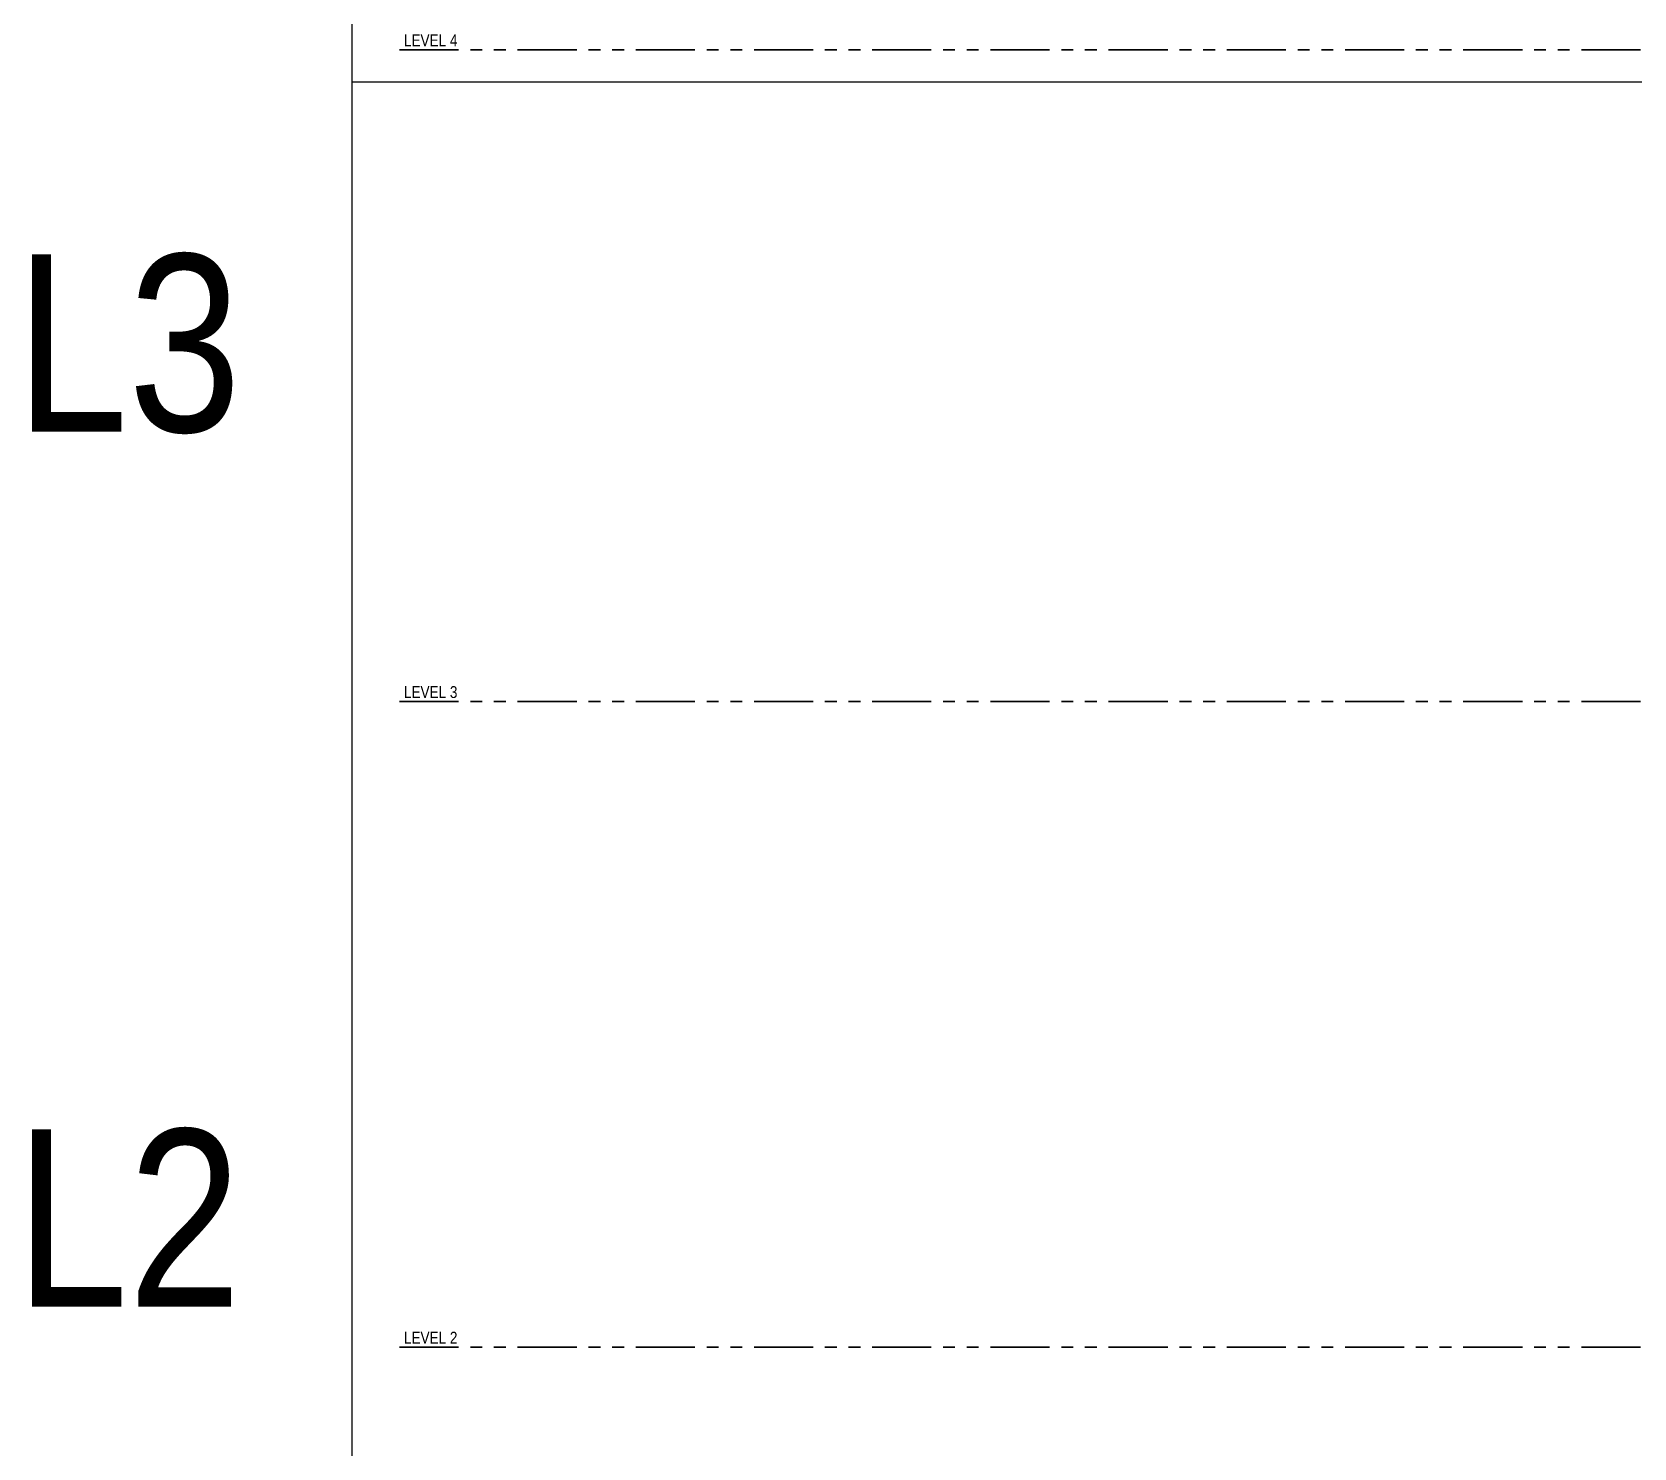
# Model space of a CAD drawing. Header units: inches. Extents: x 84 to 207, y -12 to 77.
# Drawn here: x 167.64 to 184.58, y 8.79 to 23.76 of the extents above; entities that cross this region are included whole.
import ezdxf

# ---------------------------------------------------------------- set-up
doc = ezdxf.new("R2010")
doc.units = ezdxf.units.IN
doc.header["$MEASUREMENT"] = 0
doc.linetypes.add('PHANTOM2', pattern=[1.25, 0.625, -0.125, 0.125, -0.125, 0.125, -0.125])
doc.layers.add('F-ALRM-WIRE-DTCT', color=151, linetype='Continuous', lineweight=35)
doc.layers.add('F-ANNO-TEXT', color=7, linetype='Continuous', lineweight=25)
doc.styles.add('Body', font='', dxfattribs={"height": 0.09375})
doc.styles.get('Body').set_extended_font_data('Arial Narrow')

msp = doc.modelspace()

# ---------------------------------------------------------------- linework, layer by layer
at = {"layer": 'Defpoints', "color": 3}
msp.add_lwpolyline([(171.017, 23.233), (206.716, 23.233), (206.716, 50.474), (171.017, 50.474)], close=True, dxfattribs=at)
at = {"layer": 'Defpoints', "color": 1}
msp.add_lwpolyline([(171.017, -6.191), (206.716, -6.191), (206.716, 23.914), (171.017, 23.914)], close=True, dxfattribs=at)
at = {"layer": 'F-ALRM-WIRE-DTCT', "color": 251, "linetype": 'PHANTOM2', "true_color": 0x636466}
for p, q in [((171.521, 23.573), (200.074, 23.573)), ((171.521, 16.679), (200.074, 16.679)), ((171.521, 9.852), (206.212, 9.852))]:
    msp.add_line(p, q, dxfattribs=at)

# ---------------------------------------------------------------- texts
at = {"layer": 'Defpoints', "color": 6, "style": 'Body'}
for s, p in [('L3', (167.459, 19.534)), ('L2', (167.459, 10.279))]:
    msp.add_text(s, height=1.875, dxfattribs=at).set_placement(p)
at = {"layer": 'F-ANNO-TEXT', "char_height": 0.125, "width": 0.85951, "attachment_point": 7, "style": 'Body'}
for s, insert in [('LEVEL 4', (171.569, 23.611)), ('LEVEL 3', (171.569, 16.716)), ('LEVEL 2', (171.569, 9.889))]:
    msp.add_mtext(s, dxfattribs=dict(at, insert=insert))

doc.saveas('drawing.dxf')
